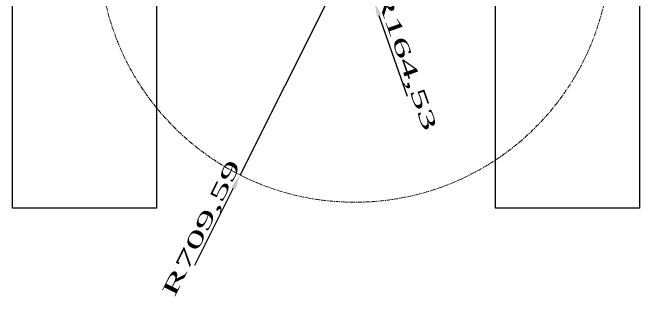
# Model space of a CAD drawing. Header units: millimetres. Extents: x 0 to 8400, y 0 to 5940.
# Drawn here: x 1418 to 3158, y 1039 to 1826 of the extents above; entities that cross this region are included whole.
import ezdxf

# ---------------------------------------------------------------- set-up
doc = ezdxf.new("R2010")
doc.units = ezdxf.units.MM
doc.linetypes.add('CENTERX2', pattern=[20.32, 12.7, -2.54, 2.54, -2.54])
doc.layers.add('do kich thuoc', color=10, linetype='Continuous', lineweight=5, plot=False)
doc.styles.get("Standard").update_dxf_attribs({"font": 'times.ttf', "width": 2, "height": 50})
doc.dimstyles.new('ISO-25', dxfattribs={"dimtxt": 40, "dimasz": 40, "dimexe": 1.25, "dimexo": 0.625, "dimtad": 1, "dimtxsty": 'Standard', "dimcen": 2.5, "dimclrd": 1, "dimclrt": 1, "dimadec": 0, "dimazin": 0, "dimtfac": 1, "dimtmove": 0, "dimatfit": 3, "dimfxl": 1, "dimarcsym": 0})

# ---------------------------------------------------------------- blocks, each defined once
blk = doc.blocks.new('*D15')
at = {"color": 1, "lineweight": -2, "transparency": 16777216}
for p, q in [((2367.8, 2009.9), (2049.3, 1375.8)), ((1923.9, 1126), (2031.4, 1340))]:
    blk.add_line(p, q, dxfattribs=at)
at = {"color": 1, "lineweight": 25, "transparency": 16777216}
blk.add_solid([(2025.4, 1343), (2037.3, 1337), (2049.3, 1375.8)], dxfattribs=at)
at = {"layer": 'Defpoints', "color": 0, "lineweight": 25, "transparency": 16777216}
for p in [(2367.8, 2009.9), (2049.3, 1375.8)]:
    blk.add_point(p, dxfattribs=at)
at = {"color": 1, "lineweight": 25, "transparency": 16777216, "insert": (1945.8, 1226.6), "char_height": 40, "attachment_point": 5, "rotation": 63.331}
blk.add_mtext('R709,59', dxfattribs=at)
blk = doc.blocks.new('*D16')
at = {"color": 1, "lineweight": -2, "transparency": 16777216}
for p, q in [((2367.8, 2009.9), (2422.3, 1854.6)), ((2514.2, 1593.2), (2435.6, 1816.9))]:
    blk.add_line(p, q, dxfattribs=at)
at = {"color": 1, "lineweight": 25, "transparency": 16777216}
blk.add_solid([(2441.9, 1819.1), (2429.3, 1814.7), (2422.3, 1854.6)], dxfattribs=at)
at = {"layer": 'Defpoints', "color": 0, "lineweight": 25, "transparency": 16777216}
for p in [(2367.8, 2009.9), (2422.3, 1854.6)]:
    blk.add_point(p, dxfattribs=at)
at = {"color": 1, "lineweight": 25, "transparency": 16777216, "insert": (2505.6, 1694.6), "char_height": 40, "attachment_point": 5, "rotation": 289.3549}
blk.add_mtext('R164,53', dxfattribs=at)

msp = doc.modelspace()

# ---------------------------------------------------------------- linework, layer by layer
at = {"color": 0, "lineweight": 25, "elevation": 559.688}
msp.add_lwpolyline([(1417.721, 2735.715), (1817.721, 2735.715), (1817.721, 1283.715), (1417.721, 1283.715)], close=True, dxfattribs=at)
at = {"color": 0, "lineweight": 25}
msp.add_lwpolyline([(2757.721, 2735.715), (3157.721, 2735.715), (3157.721, 1283.715), (2757.721, 1283.715)], close=True, dxfattribs=at)
at = {"color": 7, "linetype": 'CENTERX2', "lineweight": 0}
msp.add_arc((2367.811, 2009.872), 709.586, 100, 80, dxfattribs=at)
at = {"layer": 'do kich thuoc', "color": 0}
for p, q in [((1417.721, 2735.715, 559.688), (1417.721, 1283.715, 559.688)), ((1417.721, 2735.715, 559.688), (1417.721, 1283.715, 559.688)), ((1817.721, 1283.715), (1817.721, 2735.715)), ((2757.721, 2735.715, -1315.267), (2757.721, 1283.715, -1315.267)), ((3157.721, 1283.715, -1874.955), (3157.721, 2735.715, -1874.955)), ((1417.721, 1283.715, 559.688), (1817.721, 1283.715)), ((2757.721, 1283.715, -1315.267), (3157.721, 1283.715, -1874.955))]:
    msp.add_line(p, q, dxfattribs=at)

# ---------------------------------------------------------------- dimensions: what is measured, and where the dimension line sits
at = {"color": 0, "lineweight": 25}
for mpoint, picture, middle in [((2049.323, 1375.775), '*D15', (1945.816, 1226.604)), ((2422.338, 1854.643), '*D16', (2505.62, 1694.623))]:
    dim = msp.add_radius_dim(center=(2367.811, 2009.872), mpoint=mpoint, dimstyle='ISO-25', dxfattribs=at)
    dim.commit()
    dim.dimension.update_dxf_attribs({"geometry": picture, "text_midpoint": middle})

doc.saveas('drawing.dxf')
